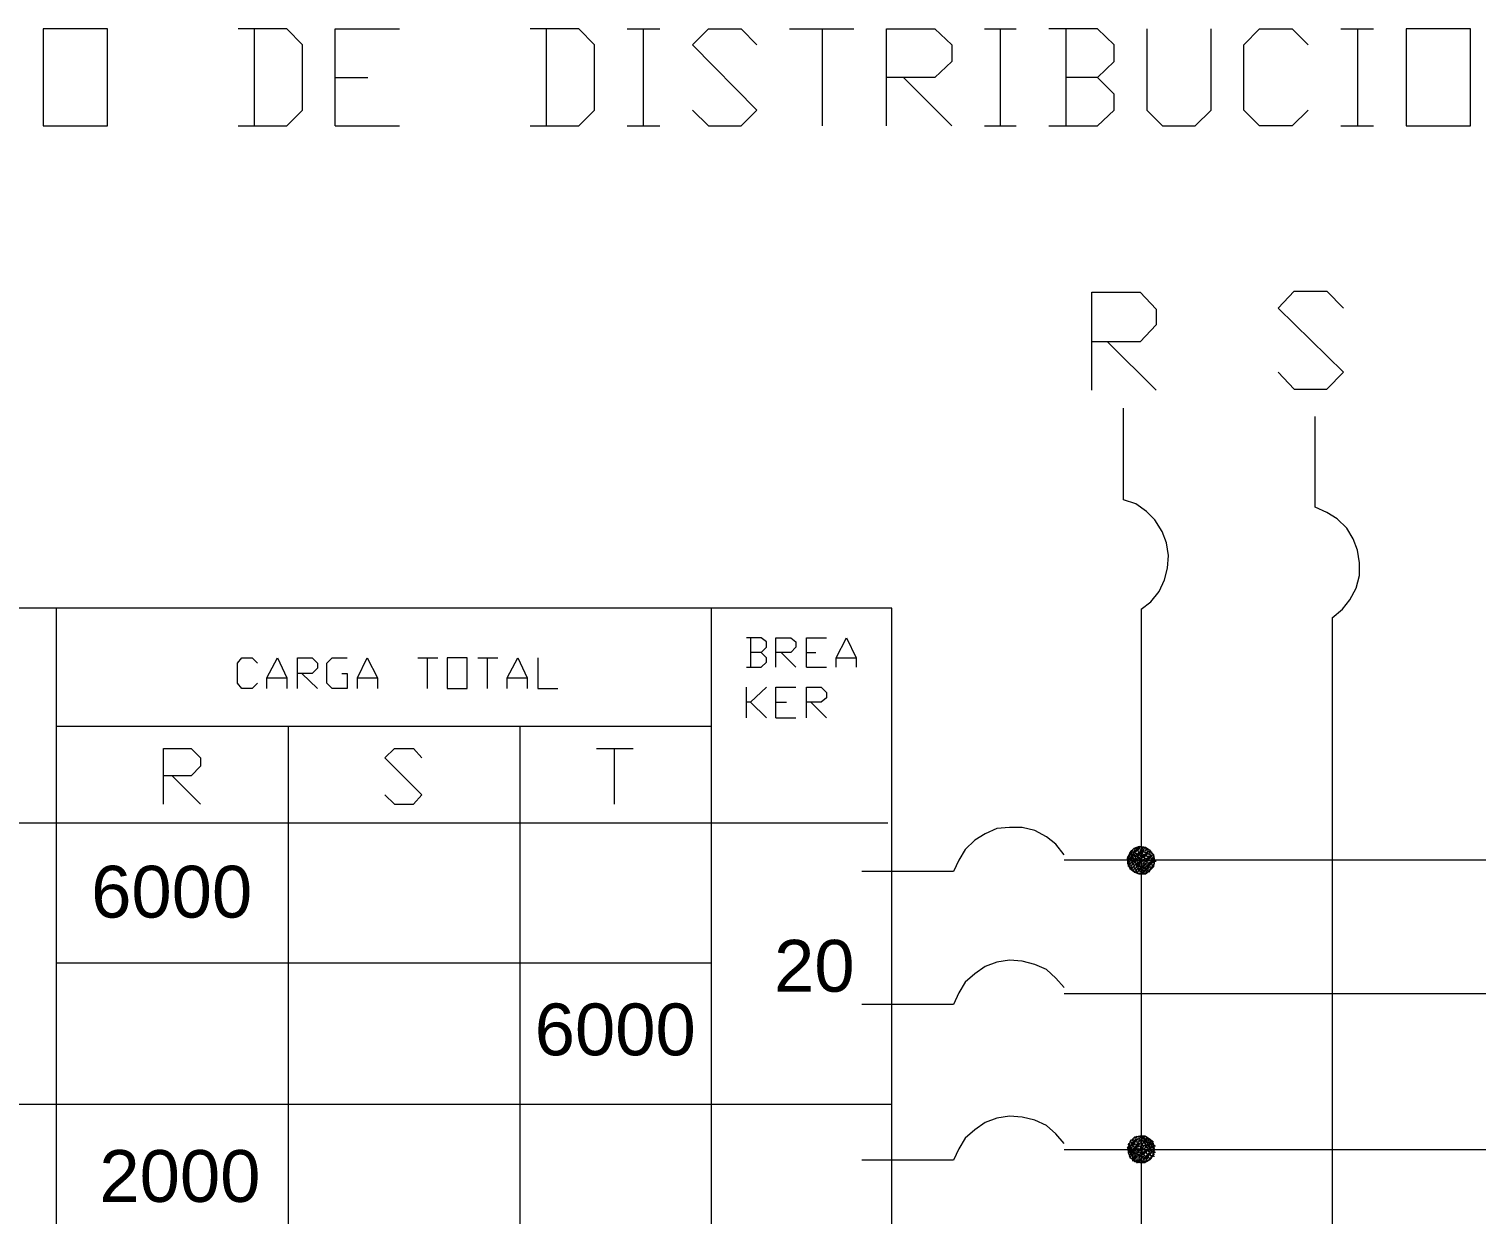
# Model space of a CAD drawing. Header units: metres. Extents: x 0 to 62.3, y -0.2 to 17.7.
# Drawn here: x 24.745 to 27.26, y 15.669 to 17.73 of the extents above; entities that cross this region are included whole.
import ezdxf

# ---------------------------------------------------------------- set-up
doc = ezdxf.new("R2010")
doc.units = ezdxf.units.M
doc.header["$LTSCALE"] = 0.5
doc.layers.add('TABLERO', color=7, linetype='Continuous')
doc.styles.get("Standard").update_dxf_attribs({"font": 'arial.ttf'})

msp = doc.modelspace()

# ---------------------------------------------------------------- linework, layer by layer
at = {"layer": 'TABLERO', "color": 7, "linetype": 'Continuous', "lineweight": 18, "true_color": 0x000007}
for p, q in [((25.1359, 17.7304), (25.1359, 17.5618)), ((25.6434, 17.7304), (25.6434, 17.5618)), ((25.7844, 17.7304), (25.8412, 17.7304)), ((25.8119, 17.7304), (25.8119, 17.5618)), ((26.0665, 17.7304), (26.1783, 17.7304)), ((26.1233, 17.7304), (26.1233, 17.5618)), ((26.4054, 17.7304), (26.4604, 17.7304)), ((26.4329, 17.7304), (26.4329, 17.5618)), ((26.5465, 17.7304), (26.5465, 17.5618)), ((27.0246, 17.7304), (27.0814, 17.7304)), ((27.0539, 17.7304), (27.0539, 17.5618)), ((25.277, 17.6461), (25.3338, 17.6461)), ((26.2644, 17.6461), (26.3487, 17.5618)), ((25.277, 17.5618), (25.3887, 17.5618)), ((25.7844, 17.5618), (25.8412, 17.5618)), ((26.4054, 17.5618), (26.4604, 17.5618)), ((27.0246, 17.5618), (27.0814, 17.5618)), ((26.6192, 17.1863), (26.7035, 17.102)), ((24.7918, 16.7228), (24.7918, 14.3908)), ((24.7918, 16.7228), (24.7918, 14.6363)), ((25.9301, 16.7228), (25.9301, 14.3908)), ((26.6778, 16.721), (26.6778, 14.497)), ((27.0094, 16.7063), (27.0094, 14.497)), ((25.9989, 16.6715), (25.9989, 16.6202)), ((25.4202, 16.6367), (25.455, 16.6367)), ((25.4367, 16.6367), (25.4367, 16.5836)), ((25.5246, 16.6367), (25.5594, 16.6367)), ((25.5411, 16.6367), (25.5411, 16.5836)), ((26.0521, 16.6459), (26.0777, 16.6202)), ((26.096, 16.6459), (26.1125, 16.6459)), ((26.1473, 16.6367), (26.1821, 16.6367)), ((25.1582, 16.6019), (25.193, 16.6019)), ((25.2187, 16.6092), (25.2462, 16.5836)), ((25.3158, 16.6019), (25.3506, 16.6019)), ((25.5759, 16.6019), (25.6107, 16.6019)), ((26.096, 16.6202), (26.1308, 16.6202)), ((25.9916, 16.5323), (25.9916, 16.5854)), ((25.9989, 16.5598), (26.0264, 16.5323)), ((26.0429, 16.5598), (26.0612, 16.5598)), ((26.1033, 16.5598), (26.1308, 16.5323)), ((26.0429, 16.5323), (26.0777, 16.5323)), ((24.7918, 16.5176), (25.9301, 16.5176)), ((25.1949, 16.5176), (25.1949, 14.3908)), ((25.5979, 16.5176), (25.5979, 14.3908)), ((25.9301, 16.5176), (25.9301, 14.3908)), ((25.7308, 16.4792), (25.7949, 16.4792)), ((25.7619, 16.4792), (25.7619, 16.3821)), ((24.9934, 16.4315), (25.0428, 16.3821)), ((26.2374, 16.3491), (23.0647, 16.3491)), ((26.6613, 16.2996), (26.6632, 16.3015)), ((26.6632, 16.2978), (26.6668, 16.2996)), ((26.665, 16.3033), (26.6668, 16.3051)), ((26.665, 16.2996), (26.6668, 16.3033)), ((26.6668, 16.3015), (26.6705, 16.3033)), ((26.6668, 16.2978), (26.6686, 16.3015)), ((26.6686, 16.3033), (26.6705, 16.307)), ((26.6686, 16.2996), (26.6723, 16.3015)), ((26.6705, 16.3051), (26.6741, 16.307)), ((26.6705, 16.3015), (26.6723, 16.3051)), ((26.6723, 16.3033), (26.676, 16.3051)), ((26.6723, 16.2996), (26.6741, 16.3015)), ((26.6723, 16.296), (26.6741, 16.2996)), ((26.6741, 16.3051), (26.676, 16.3088)), ((26.6741, 16.2978), (26.6778, 16.2996)), ((26.676, 16.3033), (26.6778, 16.3051)), ((26.676, 16.2996), (26.6778, 16.3033)), ((26.6778, 16.307), (26.6778, 16.3088)), ((26.6778, 16.307), (26.6796, 16.307)), ((26.6778, 16.3033), (26.6796, 16.3033)), ((26.6778, 16.3015), (26.6815, 16.3033)), ((26.6778, 16.2978), (26.6796, 16.3015)), ((26.6796, 16.3051), (26.6815, 16.307)), ((26.6796, 16.2996), (26.6833, 16.3015)), ((26.6796, 16.296), (26.6815, 16.2996)), ((26.6815, 16.3051), (26.6833, 16.307)), ((26.6815, 16.3015), (26.6833, 16.3051)), ((26.6833, 16.2978), (26.6851, 16.2996)), ((26.6851, 16.3051), (26.6851, 16.307)), ((26.6851, 16.3033), (26.687, 16.3051)), ((26.6851, 16.2978), (26.6888, 16.2996)), ((26.687, 16.3015), (26.6888, 16.3033)), ((26.6888, 16.3015), (26.6906, 16.3033)), ((26.6888, 16.2978), (26.6906, 16.3015)), ((26.6906, 16.2996), (26.6925, 16.2996)), ((26.6906, 16.296), (26.6943, 16.2996)), ((26.6925, 16.3015), (26.6925, 16.3033)), ((26.6925, 16.2996), (26.6943, 16.3015)), ((26.6943, 16.2978), (26.6961, 16.2996)), ((27.4362, 16.285), (26.5441, 16.285)), ((26.654, 16.2868), (26.654, 16.2886)), ((26.654, 16.2868), (26.6558, 16.2868)), ((26.654, 16.285), (26.6558, 16.285)), ((26.654, 16.2831), (26.6558, 16.285)), ((26.654, 16.2813), (26.6558, 16.2831)), ((26.654, 16.2795), (26.6558, 16.2795)), ((26.6558, 16.2941), (26.6577, 16.2941)), ((26.6558, 16.2905), (26.6577, 16.2923)), ((26.6558, 16.2886), (26.6577, 16.2886)), ((26.6558, 16.2868), (26.6577, 16.2886)), ((26.6558, 16.2813), (26.6595, 16.285)), ((26.6558, 16.2776), (26.6577, 16.2813)), ((26.6558, 16.2758), (26.6577, 16.2776)), ((26.6558, 16.274), (26.6558, 16.2758)), ((26.6577, 16.296), (26.6595, 16.2978)), ((26.6577, 16.2941), (26.6595, 16.2941)), ((26.6577, 16.2905), (26.6595, 16.2905)), ((26.6577, 16.285), (26.6595, 16.2868)), ((26.6577, 16.285), (26.6595, 16.285)), ((26.6577, 16.2795), (26.6613, 16.2813)), ((26.6577, 16.2758), (26.6595, 16.2795)), ((26.6577, 16.274), (26.6595, 16.2758)), ((26.6595, 16.2941), (26.6632, 16.296)), ((26.6595, 16.2923), (26.6613, 16.2923)), ((26.6595, 16.2905), (26.6613, 16.2923)), ((26.6595, 16.2831), (26.6613, 16.285)), ((26.6595, 16.2813), (26.6613, 16.2813)), ((26.6595, 16.2703), (26.6613, 16.274)), ((26.6613, 16.2941), (26.6632, 16.2941)), ((26.6613, 16.2886), (26.6632, 16.2905)), ((26.6613, 16.285), (26.6632, 16.285)), ((26.6613, 16.2831), (26.6632, 16.2831)), ((26.6613, 16.2776), (26.6632, 16.2795)), ((26.6613, 16.2722), (26.665, 16.274)), ((26.6632, 16.2941), (26.665, 16.2978)), ((26.6632, 16.2868), (26.665, 16.2886)), ((26.6632, 16.285), (26.665, 16.285)), ((26.6632, 16.2831), (26.6632, 16.285)), ((26.6632, 16.285), (26.665, 16.285)), ((26.6632, 16.2758), (26.665, 16.2776)), ((26.6632, 16.274), (26.665, 16.274)), ((26.665, 16.2923), (26.6668, 16.2941)), ((26.665, 16.2868), (26.6668, 16.2868)), ((26.665, 16.2813), (26.6668, 16.2831)), ((26.665, 16.2758), (26.6686, 16.2776)), ((26.665, 16.2722), (26.6668, 16.2758)), ((26.6668, 16.2905), (26.6705, 16.2923)), ((26.6668, 16.2868), (26.6686, 16.2905)), ((26.6668, 16.2886), (26.6686, 16.2886)), ((26.6668, 16.285), (26.6686, 16.285)), ((26.6668, 16.2795), (26.6686, 16.2813)), ((26.6668, 16.2776), (26.6686, 16.2776)), ((26.6686, 16.296), (26.6705, 16.2978)), ((26.6686, 16.285), (26.6705, 16.2868)), ((26.6686, 16.2795), (26.6705, 16.2795)), ((26.6686, 16.274), (26.6705, 16.2758)), ((26.6705, 16.2941), (26.6741, 16.296)), ((26.6705, 16.2905), (26.6723, 16.2941)), ((26.6705, 16.2831), (26.6723, 16.285)), ((26.6705, 16.2795), (26.6723, 16.2831)), ((26.6705, 16.2813), (26.6723, 16.2813)), ((26.6705, 16.2776), (26.6723, 16.2776)), ((26.6705, 16.2722), (26.6723, 16.274)), ((26.6723, 16.2923), (26.676, 16.2941)), ((26.6723, 16.2886), (26.6741, 16.2905)), ((26.6723, 16.285), (26.6741, 16.285)), ((26.6723, 16.2776), (26.6741, 16.2795)), ((26.6723, 16.2722), (26.676, 16.2758)), ((26.6741, 16.2941), (26.676, 16.2978)), ((26.6741, 16.2868), (26.6778, 16.2886)), ((26.6741, 16.285), (26.676, 16.2868)), ((26.6741, 16.285), (26.676, 16.285)), ((26.6741, 16.2831), (26.6741, 16.285)), ((26.6741, 16.2813), (26.676, 16.2813)), ((26.6741, 16.2758), (26.676, 16.2776)), ((26.6741, 16.274), (26.676, 16.274)), ((26.676, 16.296), (26.6778, 16.296)), ((26.676, 16.2923), (26.6778, 16.2941)), ((26.676, 16.285), (26.6778, 16.285)), ((26.676, 16.285), (26.6778, 16.285)), ((26.676, 16.2813), (26.6778, 16.2831)), ((26.676, 16.2722), (26.6778, 16.274)), ((26.6778, 16.2978), (26.6796, 16.2978)), ((26.6778, 16.296), (26.6796, 16.2978)), ((26.6778, 16.2941), (26.6796, 16.2941)), ((26.6778, 16.2923), (26.6796, 16.2923)), ((26.6778, 16.2905), (26.6815, 16.2923)), ((26.6778, 16.2868), (26.6796, 16.2905)), ((26.6778, 16.2868), (26.6796, 16.2868)), ((26.6778, 16.285), (26.6796, 16.2868)), ((26.6778, 16.2813), (26.6815, 16.285)), ((26.6778, 16.2831), (26.6796, 16.2831)), ((26.6778, 16.2795), (26.6796, 16.2813)), ((26.6778, 16.2758), (26.6796, 16.2795)), ((26.6778, 16.2776), (26.6796, 16.2776)), ((26.6778, 16.2758), (26.6796, 16.2758)), ((26.6778, 16.274), (26.6796, 16.2758)), ((26.6778, 16.274), (26.6796, 16.274)), ((26.6796, 16.2923), (26.6815, 16.296)), ((26.6796, 16.2886), (26.6833, 16.2905)), ((26.6796, 16.285), (26.6815, 16.2868)), ((26.6796, 16.285), (26.6815, 16.285)), ((26.6796, 16.2776), (26.6833, 16.2795)), ((26.6796, 16.274), (26.6815, 16.2758)), ((26.6815, 16.2941), (26.6851, 16.296)), ((26.6815, 16.2905), (26.6833, 16.2941)), ((26.6815, 16.285), (26.6851, 16.2886)), ((26.6815, 16.2831), (26.6833, 16.285)), ((26.6815, 16.2795), (26.6833, 16.2831)), ((26.6815, 16.2776), (26.6833, 16.2776)), ((26.6815, 16.2722), (26.6833, 16.274)), ((26.6833, 16.2923), (26.687, 16.2941)), ((26.6833, 16.2886), (26.6851, 16.2923)), ((26.6833, 16.285), (26.6851, 16.285)), ((26.6833, 16.2813), (26.687, 16.2831)), ((26.6833, 16.2776), (26.6851, 16.2795)), ((26.6851, 16.2941), (26.687, 16.2978)), ((26.6851, 16.2868), (26.6888, 16.2886)), ((26.6851, 16.285), (26.687, 16.2868)), ((26.6851, 16.2831), (26.6851, 16.285)), ((26.6851, 16.2758), (26.687, 16.2776)), ((26.6851, 16.2722), (26.687, 16.2758)), ((26.687, 16.296), (26.6906, 16.2978)), ((26.687, 16.2923), (26.6888, 16.296)), ((26.687, 16.2905), (26.6888, 16.2923)), ((26.687, 16.285), (26.6906, 16.2868)), ((26.687, 16.285), (26.6888, 16.285)), ((26.687, 16.2813), (26.6888, 16.285)), ((26.687, 16.274), (26.6906, 16.2758)), ((26.6888, 16.2905), (26.6925, 16.2923)), ((26.6888, 16.2868), (26.6906, 16.2905)), ((26.6888, 16.2831), (26.6925, 16.285)), ((26.6888, 16.2795), (26.6925, 16.2813)), ((26.6888, 16.2758), (26.6906, 16.2795)), ((26.6888, 16.274), (26.6906, 16.274)), ((26.6906, 16.2941), (26.6925, 16.296)), ((26.6906, 16.2886), (26.6943, 16.2905)), ((26.6906, 16.285), (26.6925, 16.2886)), ((26.6906, 16.2776), (26.6943, 16.2795)), ((26.6906, 16.274), (26.6925, 16.2776)), ((26.6925, 16.2941), (26.6961, 16.2978)), ((26.6925, 16.2905), (26.6943, 16.2941)), ((26.6925, 16.285), (26.6943, 16.285)), ((26.6925, 16.2831), (26.6943, 16.285)), ((26.6925, 16.2795), (26.6943, 16.2831)), ((26.6925, 16.2758), (26.6961, 16.2776)), ((26.6925, 16.2722), (26.6943, 16.274)), ((26.6943, 16.2923), (26.698, 16.2941)), ((26.6943, 16.2886), (26.6961, 16.2923)), ((26.6943, 16.2868), (26.6961, 16.2886)), ((26.6943, 16.285), (26.6961, 16.285)), ((26.6943, 16.2813), (26.698, 16.2831)), ((26.6943, 16.2776), (26.6961, 16.2813)), ((26.6961, 16.2941), (26.698, 16.296)), ((26.6961, 16.2868), (26.6998, 16.2905)), ((26.6961, 16.285), (26.698, 16.2868)), ((26.6961, 16.2831), (26.6961, 16.285)), ((26.6961, 16.2795), (26.6998, 16.2813)), ((26.6961, 16.2758), (26.6998, 16.2776)), ((26.6961, 16.2722), (26.698, 16.2758)), ((26.698, 16.2923), (26.6998, 16.2941)), ((26.698, 16.2905), (26.6998, 16.2923)), ((26.698, 16.285), (26.7016, 16.2868)), ((26.698, 16.285), (26.6998, 16.285)), ((26.698, 16.2813), (26.6998, 16.285)), ((26.6998, 16.2868), (26.6998, 16.2886)), ((26.6998, 16.2795), (26.7016, 16.2795)), ((26.6998, 16.2758), (26.6998, 16.2776)), ((26.7016, 16.2831), (26.7035, 16.2831)), ((26.3517, 16.2648), (26.1924, 16.2648)), ((26.6577, 16.2722), (26.6595, 16.2722)), ((26.6577, 16.2703), (26.6595, 16.2703)), ((26.6595, 16.2685), (26.6613, 16.2703)), ((26.6613, 16.2685), (26.6632, 16.2722)), ((26.6613, 16.2667), (26.6632, 16.2685)), ((26.6632, 16.2648), (26.665, 16.2667)), ((26.665, 16.2703), (26.6668, 16.2722)), ((26.665, 16.2648), (26.6686, 16.2667)), ((26.6668, 16.2685), (26.6686, 16.2703)), ((26.6668, 16.263), (26.6668, 16.2648)), ((26.6686, 16.2685), (26.6723, 16.2703)), ((26.6686, 16.2648), (26.6705, 16.2685)), ((26.6686, 16.263), (26.6705, 16.2648)), ((26.6705, 16.2703), (26.6723, 16.2703)), ((26.6705, 16.2612), (26.6723, 16.263)), ((26.6723, 16.2685), (26.6741, 16.2722)), ((26.6723, 16.2667), (26.6741, 16.2685)), ((26.6723, 16.2612), (26.676, 16.263)), ((26.6741, 16.2703), (26.676, 16.2703)), ((26.6741, 16.2648), (26.676, 16.2667)), ((26.676, 16.2703), (26.6778, 16.2722)), ((26.676, 16.2648), (26.6778, 16.2648)), ((26.676, 16.2612), (26.6778, 16.263)), ((26.676, 16.2612), (26.6778, 16.2612)), ((26.6778, 16.2722), (26.6796, 16.2722)), ((26.6778, 16.2685), (26.6796, 16.2703)), ((26.6778, 16.2667), (26.6796, 16.2667)), ((26.6778, 16.263), (26.6778, 16.2648)), ((26.6778, 16.263), (26.6796, 16.263)), ((26.6796, 16.2648), (26.6815, 16.2685)), ((26.6796, 16.263), (26.6815, 16.2648)), ((26.6815, 16.2703), (26.6833, 16.2703)), ((26.6815, 16.2667), (26.6833, 16.2667)), ((26.6815, 16.2612), (26.6833, 16.263)), ((26.6833, 16.2703), (26.687, 16.2722)), ((26.6833, 16.2685), (26.6851, 16.2685)), ((26.6833, 16.2667), (26.6851, 16.2685)), ((26.6851, 16.2703), (26.687, 16.2703)), ((26.6851, 16.2648), (26.687, 16.2667)), ((26.6851, 16.263), (26.687, 16.263)), ((26.687, 16.2703), (26.6888, 16.2722)), ((26.6888, 16.2685), (26.6906, 16.2703)), ((26.6888, 16.263), (26.6888, 16.2648)), ((26.6906, 16.2667), (26.6943, 16.2685)), ((26.6906, 16.2648), (26.6925, 16.2648)), ((26.6925, 16.2685), (26.6943, 16.2722)), ((26.6943, 16.2703), (26.698, 16.2722)), ((25.9301, 16.1054), (24.7918, 16.1054)), ((27.4362, 16.0523), (26.5441, 16.0523)), ((26.3517, 16.034), (26.1924, 16.034)), ((25.1103, 15.86), (23.0647, 15.86)), ((26.2446, 15.86), (24.7918, 15.86)), ((26.6587, 15.7954), (26.6605, 15.7991)), ((26.6605, 15.7936), (26.6642, 15.7954)), ((26.6623, 15.7991), (26.6642, 15.8009)), ((26.6623, 15.7973), (26.6642, 15.7991)), ((26.6642, 15.7973), (26.6678, 15.7991)), ((26.6642, 15.7936), (26.666, 15.7973)), ((26.666, 15.8009), (26.6678, 15.8028)), ((26.666, 15.7954), (26.6697, 15.7973)), ((26.666, 15.7918), (26.6678, 15.7954)), ((26.6678, 15.8009), (26.6715, 15.8046)), ((26.6678, 15.7973), (26.6697, 15.8009)), ((26.6697, 15.7991), (26.6733, 15.8009)), ((26.6697, 15.7954), (26.6715, 15.7991)), ((26.6697, 15.7936), (26.6715, 15.7954)), ((26.6715, 15.8028), (26.6733, 15.8046)), ((26.6715, 15.8009), (26.6733, 15.8009)), ((26.6733, 15.8028), (26.677, 15.8046)), ((26.6733, 15.7973), (26.6752, 15.7991)), ((26.6752, 15.7954), (26.677, 15.7973)), ((26.677, 15.8046), (26.6788, 15.8046)), ((26.677, 15.8009), (26.6788, 15.8028)), ((26.677, 15.8009), (26.6788, 15.8009)), ((26.677, 15.7954), (26.6806, 15.7973)), ((26.677, 15.7954), (26.6788, 15.7954)), ((26.677, 15.7936), (26.6788, 15.7954)), ((26.6788, 15.8046), (26.6806, 15.8046)), ((26.6788, 15.7991), (26.6806, 15.8009)), ((26.6788, 15.7973), (26.6806, 15.7973)), ((26.6806, 15.8046), (26.6825, 15.8046)), ((26.6806, 15.7991), (26.6843, 15.8028)), ((26.6806, 15.7936), (26.6825, 15.7954)), ((26.6825, 15.8028), (26.6843, 15.8046)), ((26.6825, 15.8009), (26.6843, 15.8009)), ((26.6825, 15.7973), (26.6843, 15.7973)), ((26.6843, 15.7973), (26.6861, 15.7991)), ((26.6861, 15.8028), (26.6861, 15.8046)), ((26.6861, 15.8009), (26.688, 15.8009)), ((26.6861, 15.7954), (26.688, 15.7973)), ((26.688, 15.8009), (26.6898, 15.8028)), ((26.688, 15.7918), (26.6916, 15.7954)), ((26.6898, 15.7991), (26.6916, 15.8009)), ((26.6898, 15.7973), (26.6916, 15.7973)), ((26.6916, 15.7973), (26.6935, 15.7991)), ((26.6916, 15.7936), (26.6935, 15.7954)), ((26.6935, 15.7991), (26.6953, 15.7991)), ((26.6935, 15.7973), (26.6953, 15.7973)), ((26.6953, 15.7973), (26.6971, 15.7973)), ((26.6971, 15.7954), (26.699, 15.7954)), ((27.4362, 15.7812), (26.5441, 15.7812)), ((26.6532, 15.7845), (26.655, 15.7863)), ((26.6532, 15.7826), (26.655, 15.7826)), ((26.655, 15.7881), (26.6568, 15.7881)), ((26.655, 15.7845), (26.6587, 15.7863)), ((26.655, 15.7808), (26.6568, 15.7826)), ((26.655, 15.7808), (26.6568, 15.7808)), ((26.655, 15.779), (26.6568, 15.7808)), ((26.655, 15.7771), (26.6568, 15.7771)), ((26.655, 15.7735), (26.6568, 15.7753)), ((26.6568, 15.79), (26.6587, 15.7918)), ((26.6568, 15.7863), (26.6587, 15.79)), ((26.6568, 15.7845), (26.6587, 15.7845)), ((26.6568, 15.779), (26.6587, 15.7808)), ((26.6568, 15.7771), (26.6587, 15.7771)), ((26.6568, 15.7735), (26.6587, 15.7735)), ((26.6568, 15.7716), (26.6587, 15.7716)), ((26.6587, 15.7881), (26.6623, 15.79)), ((26.6587, 15.7845), (26.6605, 15.7881)), ((26.6587, 15.7771), (26.6623, 15.779)), ((26.6587, 15.7753), (26.6605, 15.7753)), ((26.6587, 15.7735), (26.6605, 15.7753)), ((26.6605, 15.79), (26.6623, 15.7936)), ((26.6605, 15.7826), (26.6623, 15.7845)), ((26.6605, 15.7771), (26.6623, 15.7771)), ((26.6605, 15.7716), (26.6623, 15.7735)), ((26.6623, 15.7918), (26.666, 15.7936)), ((26.6623, 15.7881), (26.6642, 15.7918)), ((26.6623, 15.7808), (26.6623, 15.7826)), ((26.6623, 15.7808), (26.6642, 15.7808)), ((26.6623, 15.7771), (26.6642, 15.7808)), ((26.6623, 15.7698), (26.6642, 15.7716)), ((26.6642, 15.79), (26.6678, 15.7918)), ((26.6642, 15.7863), (26.666, 15.7881)), ((26.6642, 15.7826), (26.666, 15.7863)), ((26.6642, 15.7808), (26.666, 15.7826)), ((26.6642, 15.7753), (26.666, 15.7771)), ((26.666, 15.7845), (26.6697, 15.7863)), ((26.666, 15.7808), (26.6678, 15.7845)), ((26.666, 15.7808), (26.6678, 15.7808)), ((26.666, 15.7735), (26.6697, 15.7753)), ((26.666, 15.7698), (26.6678, 15.7735)), ((26.666, 15.7716), (26.6678, 15.7716)), ((26.6678, 15.79), (26.6715, 15.7918)), ((26.6678, 15.7863), (26.6697, 15.79)), ((26.6678, 15.7826), (26.6715, 15.7845)), ((26.6678, 15.779), (26.6697, 15.7808)), ((26.6697, 15.7881), (26.6733, 15.79)), ((26.6697, 15.7845), (26.6715, 15.7881)), ((26.6697, 15.7771), (26.6733, 15.779)), ((26.6697, 15.7735), (26.6715, 15.7771)), ((26.6715, 15.79), (26.6733, 15.7936)), ((26.6715, 15.7863), (26.6752, 15.7881)), ((26.6715, 15.7826), (26.6733, 15.7845)), ((26.6715, 15.779), (26.6733, 15.7808)), ((26.6715, 15.7753), (26.6752, 15.7771)), ((26.6715, 15.7716), (26.6733, 15.7735)), ((26.6733, 15.7918), (26.677, 15.7936)), ((26.6733, 15.7881), (26.6752, 15.7918)), ((26.6733, 15.7808), (26.6733, 15.7826)), ((26.6733, 15.7808), (26.6752, 15.7808)), ((26.6733, 15.7771), (26.6752, 15.7808)), ((26.6733, 15.7698), (26.677, 15.7716)), ((26.6752, 15.7863), (26.677, 15.7881)), ((26.6752, 15.7826), (26.677, 15.7863)), ((26.6752, 15.7808), (26.677, 15.7826)), ((26.6752, 15.779), (26.677, 15.7808)), ((26.6752, 15.7753), (26.677, 15.7771)), ((26.677, 15.7918), (26.677, 15.7936)), ((26.677, 15.79), (26.6788, 15.7918)), ((26.677, 15.79), (26.6788, 15.79)), ((26.677, 15.7863), (26.6788, 15.7863)), ((26.677, 15.7845), (26.6806, 15.7863)), ((26.677, 15.7845), (26.6788, 15.7845)), ((26.677, 15.7826), (26.6788, 15.7845)), ((26.677, 15.7808), (26.677, 15.7826)), ((26.677, 15.7808), (26.6788, 15.7808)), ((26.677, 15.7808), (26.6788, 15.7808)), ((26.677, 15.7771), (26.6788, 15.7771)), ((26.677, 15.7735), (26.6806, 15.7753)), ((26.677, 15.7735), (26.6788, 15.7735)), ((26.677, 15.7716), (26.6788, 15.7735)), ((26.677, 15.7698), (26.677, 15.7716)), ((26.6788, 15.7881), (26.6806, 15.79)), ((26.6788, 15.7826), (26.6825, 15.7845)), ((26.6788, 15.779), (26.6806, 15.7808)), ((26.6788, 15.7753), (26.6806, 15.779)), ((26.6788, 15.7716), (26.6825, 15.7735)), ((26.6806, 15.7881), (26.6843, 15.79)), ((26.6806, 15.7845), (26.6825, 15.7881)), ((26.6806, 15.7808), (26.6806, 15.7826)), ((26.6806, 15.7771), (26.6843, 15.779)), ((26.6806, 15.7735), (26.6825, 15.7771)), ((26.6825, 15.7918), (26.6843, 15.7936)), ((26.6825, 15.7808), (26.6843, 15.7808)), ((26.6825, 15.7753), (26.6861, 15.7771)), ((26.6825, 15.7716), (26.6843, 15.7753)), ((26.6843, 15.7881), (26.6861, 15.7918)), ((26.6843, 15.7863), (26.6861, 15.7881)), ((26.6843, 15.7808), (26.6843, 15.7826)), ((26.6843, 15.7808), (26.6861, 15.7808)), ((26.6843, 15.7771), (26.6861, 15.7808)), ((26.6843, 15.7698), (26.688, 15.7716)), ((26.6861, 15.7936), (26.688, 15.7936)), ((26.6861, 15.79), (26.688, 15.79)), ((26.6861, 15.7845), (26.688, 15.7863)), ((26.6861, 15.7808), (26.688, 15.7826)), ((26.6861, 15.779), (26.6898, 15.7808)), ((26.6861, 15.7753), (26.688, 15.779)), ((26.6861, 15.7735), (26.688, 15.7753)), ((26.688, 15.79), (26.6898, 15.7918)), ((26.688, 15.7808), (26.6898, 15.7845)), ((26.688, 15.7808), (26.6898, 15.7808)), ((26.688, 15.7735), (26.6916, 15.7753)), ((26.688, 15.7698), (26.6898, 15.7735)), ((26.6898, 15.7936), (26.6916, 15.7936)), ((26.6898, 15.7881), (26.6916, 15.79)), ((26.6898, 15.7826), (26.6916, 15.7826)), ((26.6898, 15.779), (26.6916, 15.7808)), ((26.6898, 15.7771), (26.6916, 15.779)), ((26.6898, 15.7716), (26.6935, 15.7735)), ((26.6898, 15.768), (26.6916, 15.7716)), ((26.6916, 15.7845), (26.6935, 15.7881)), ((26.6916, 15.7826), (26.6935, 15.7845)), ((26.6916, 15.7735), (26.6935, 15.7771)), ((26.6935, 15.7918), (26.6953, 15.7936)), ((26.6935, 15.79), (26.6953, 15.79)), ((26.6935, 15.7863), (26.6953, 15.7863)), ((26.6935, 15.7808), (26.6953, 15.7826)), ((26.6935, 15.7808), (26.6953, 15.7808)), ((26.6935, 15.7753), (26.6971, 15.7771)), ((26.6935, 15.7716), (26.6953, 15.7753)), ((26.6935, 15.7698), (26.6953, 15.7716)), ((26.6953, 15.79), (26.699, 15.7918)), ((26.6953, 15.7881), (26.6971, 15.7881)), ((26.6953, 15.7863), (26.6971, 15.7881)), ((26.6953, 15.7771), (26.6971, 15.7808)), ((26.6971, 15.79), (26.699, 15.79)), ((26.6971, 15.7845), (26.699, 15.7863)), ((26.6971, 15.779), (26.699, 15.779)), ((26.6971, 15.7753), (26.7008, 15.779)), ((26.6971, 15.7735), (26.699, 15.7753)), ((26.699, 15.79), (26.699, 15.7918)), ((26.699, 15.7826), (26.7008, 15.7845)), ((26.699, 15.7808), (26.7008, 15.7808)), ((26.699, 15.779), (26.7008, 15.7808)), ((26.7008, 15.7881), (26.7026, 15.7881)), ((26.7008, 15.7771), (26.7026, 15.7771)), ((26.3517, 15.7629), (26.1924, 15.7629)), ((26.6568, 15.768), (26.6587, 15.7698)), ((26.6587, 15.7661), (26.6605, 15.768)), ((26.6605, 15.7661), (26.6623, 15.7661)), ((26.6623, 15.768), (26.6642, 15.768)), ((26.6623, 15.7661), (26.6642, 15.768)), ((26.6623, 15.7625), (26.6642, 15.7625)), ((26.6642, 15.7698), (26.666, 15.7698)), ((26.6642, 15.7643), (26.666, 15.7661)), ((26.666, 15.768), (26.6678, 15.768)), ((26.666, 15.7625), (26.6678, 15.7643)), ((26.666, 15.7606), (26.6678, 15.7606)), ((26.6678, 15.768), (26.6697, 15.7698)), ((26.6678, 15.7625), (26.6697, 15.7625)), ((26.6697, 15.7661), (26.6715, 15.768)), ((26.6697, 15.7625), (26.6715, 15.7661)), ((26.6697, 15.7643), (26.6715, 15.7643)), ((26.6697, 15.7606), (26.6715, 15.7606)), ((26.6697, 15.7588), (26.6715, 15.7588)), ((26.6715, 15.7606), (26.6733, 15.7625)), ((26.6733, 15.7661), (26.6752, 15.7698)), ((26.6733, 15.768), (26.6752, 15.768)), ((26.6733, 15.7643), (26.6752, 15.7643)), ((26.6733, 15.7588), (26.6752, 15.7606)), ((26.6752, 15.768), (26.677, 15.7698)), ((26.6752, 15.7643), (26.677, 15.7661)), ((26.6752, 15.7588), (26.677, 15.7588)), ((26.677, 15.7698), (26.6788, 15.7698)), ((26.677, 15.7625), (26.6788, 15.7643)), ((26.677, 15.7625), (26.6788, 15.7625)), ((26.677, 15.7606), (26.6788, 15.7625)), ((26.677, 15.7606), (26.6788, 15.7606)), ((26.677, 15.7588), (26.677, 15.7606)), ((26.677, 15.7588), (26.6788, 15.7588)), ((26.6788, 15.768), (26.6806, 15.7698)), ((26.6788, 15.7606), (26.6825, 15.7625)), ((26.6788, 15.7588), (26.6806, 15.7588)), ((26.6806, 15.7661), (26.6843, 15.768)), ((26.6806, 15.7625), (26.6825, 15.7661)), ((26.6806, 15.7606), (26.6825, 15.7606)), ((26.6825, 15.7643), (26.6861, 15.7661)), ((26.6825, 15.7606), (26.6843, 15.7625)), ((26.6843, 15.7661), (26.6861, 15.7698)), ((26.6843, 15.7588), (26.6861, 15.7606)), ((26.6861, 15.768), (26.6898, 15.7698)), ((26.6861, 15.7643), (26.688, 15.768)), ((26.688, 15.7661), (26.6916, 15.768)), ((26.688, 15.7625), (26.6916, 15.7643)), ((26.688, 15.7606), (26.6898, 15.7625)), ((26.6916, 15.7661), (26.6953, 15.768)), ((26.6916, 15.7625), (26.6935, 15.7661)), ((26.6953, 15.7661), (26.6971, 15.7698)), ((26.699, 15.7698), (26.7008, 15.7698))]:
    msp.add_line(p, q, dxfattribs=at)
for points in [[(24.7695, 17.5618), (24.8813, 17.5618), (24.8813, 17.7304), (24.7695, 17.7304)], [(27.1382, 17.5618), (27.25, 17.5618), (27.25, 17.7304), (27.1382, 17.7304)], [(23.0647, 14.3908), (26.2446, 14.3908), (26.2446, 16.7228), (23.0647, 16.7228)], [(25.4715, 16.5836), (25.5063, 16.5836), (25.5063, 16.6367), (25.4715, 16.6367)], [(26.7016, 16.285), (26.6998, 16.2941), (26.6925, 16.3015), (26.6851, 16.307), (26.6741, 16.3088), (26.665, 16.3051), (26.6577, 16.2978), (26.654, 16.2886), (26.654, 16.2795), (26.6577, 16.2703), (26.665, 16.2648), (26.6741, 16.2612), (26.6851, 16.2612), (26.6925, 16.2667), (26.6998, 16.274)], [(26.7008, 15.7808), (26.699, 15.7918), (26.6935, 15.7991), (26.6843, 15.8046), (26.6752, 15.8046), (26.666, 15.8028), (26.6587, 15.7954), (26.655, 15.7863), (26.655, 15.7771), (26.6587, 15.768), (26.666, 15.7606), (26.6752, 15.7588), (26.6843, 15.7588), (26.6935, 15.7643), (26.699, 15.7716)]]:
    msp.add_lwpolyline(points, close=True, dxfattribs=at)
for points in [[(25.1085, 17.5618), (25.1927, 17.5618), (25.2202, 17.5893), (25.2202, 17.7029), (25.1927, 17.7304), (25.1085, 17.7304)], [(25.277, 17.5618), (25.277, 17.7304), (25.3887, 17.7304)], [(25.6159, 17.5618), (25.7002, 17.5618), (25.7276, 17.5893), (25.7276, 17.7029), (25.7002, 17.7304), (25.6159, 17.7304)], [(25.898, 17.5893), (25.9255, 17.5618), (25.9823, 17.5618), (26.0098, 17.5893), (25.898, 17.7029), (25.9255, 17.7304), (25.9823, 17.7304), (26.0098, 17.7029)], [(26.2351, 17.5618), (26.2351, 17.7304), (26.3193, 17.7304), (26.3487, 17.7029), (26.3487, 17.6736), (26.3193, 17.6461), (26.2351, 17.6461)], [(26.6015, 17.6461), (26.6308, 17.6736), (26.6308, 17.7029), (26.6015, 17.7304), (26.5172, 17.7304)], [(26.6876, 17.7304), (26.6876, 17.5893), (26.715, 17.5618), (26.7718, 17.5618), (26.7993, 17.5893), (26.7993, 17.7304)], [(26.9678, 17.5893), (26.9404, 17.5618), (26.8836, 17.5618), (26.8561, 17.5893), (26.8561, 17.7029), (26.8836, 17.7304), (26.9404, 17.7304), (26.9678, 17.7029)], [(26.5172, 17.5618), (26.6015, 17.5618), (26.6308, 17.5893), (26.6308, 17.6168), (26.6015, 17.6461), (26.5465, 17.6461)], [(26.5917, 17.102), (26.5917, 17.2724), (26.676, 17.2724), (26.7035, 17.2431), (26.7035, 17.2156), (26.676, 17.1863), (26.5917, 17.1863)], [(26.916, 17.1332), (26.9434, 17.1038), (27.0002, 17.1038), (27.0295, 17.1332), (26.916, 17.2449), (26.9434, 17.2742), (27.0002, 17.2742), (27.0295, 17.2449)], [(26.6778, 16.721), (26.6943, 16.7338), (26.709, 16.7521), (26.7181, 16.7723), (26.7236, 16.7924), (26.7254, 16.8144), (26.7218, 16.8364), (26.7144, 16.8565), (26.7016, 16.8767), (26.687, 16.8913), (26.6686, 16.9042), (26.6467, 16.9115), (26.6467, 17.0709)], [(27.0094, 16.7063), (27.0277, 16.721), (27.0405, 16.7375), (27.0515, 16.7576), (27.057, 16.7796), (27.057, 16.8016), (27.0534, 16.8236), (27.046, 16.8437), (27.035, 16.862), (27.0185, 16.8785), (27.0002, 16.8895), (26.9801, 16.8987), (26.9801, 17.0562)], [(26.0172, 16.6459), (26.0264, 16.655), (26.0264, 16.6642), (26.0172, 16.6715), (25.9916, 16.6715)], [(26.0429, 16.6202), (26.0429, 16.6715), (26.0685, 16.6715), (26.0777, 16.6642), (26.0777, 16.655), (26.0685, 16.6459), (26.0429, 16.6459)], [(26.096, 16.6202), (26.096, 16.6715), (26.1308, 16.6715)], [(26.1473, 16.6202), (26.1473, 16.6367), (26.1656, 16.6715), (26.1821, 16.6367), (26.1821, 16.6202)], [(25.1417, 16.5927), (25.1326, 16.5836), (25.1143, 16.5836), (25.1069, 16.5927), (25.1069, 16.6275), (25.1143, 16.6367), (25.1326, 16.6367), (25.1417, 16.6275)], [(25.1582, 16.5836), (25.1582, 16.6019), (25.1765, 16.6367), (25.193, 16.6019), (25.193, 16.5836)], [(25.2114, 16.5836), (25.2114, 16.6367), (25.237, 16.6367), (25.2462, 16.6275), (25.2462, 16.6184), (25.237, 16.6092), (25.2114, 16.6092)], [(25.2883, 16.6092), (25.2974, 16.6092), (25.2974, 16.5836), (25.2718, 16.5836), (25.2626, 16.5927), (25.2626, 16.6275), (25.2718, 16.6367), (25.2974, 16.6367)], [(25.3158, 16.5836), (25.3158, 16.6019), (25.3323, 16.6367), (25.3506, 16.6019), (25.3506, 16.5836)], [(25.5759, 16.5836), (25.5759, 16.6019), (25.5942, 16.6367), (25.6107, 16.6019), (25.6107, 16.5836)], [(25.629, 16.6367), (25.629, 16.5836), (25.6638, 16.5836)], [(25.9916, 16.6202), (26.0172, 16.6202), (26.0264, 16.6294), (26.0264, 16.6367), (26.0172, 16.6459), (25.9989, 16.6459)], [(26.0264, 16.5854), (25.9989, 16.5598), (25.9916, 16.5598)], [(26.0429, 16.5323), (26.0429, 16.5854), (26.0777, 16.5854)], [(26.096, 16.5323), (26.096, 16.5854), (26.1217, 16.5854), (26.1308, 16.5763), (26.1308, 16.5671), (26.1217, 16.5598), (26.096, 16.5598)], [(24.9787, 16.3821), (24.9787, 16.4792), (25.0263, 16.4792), (25.0428, 16.4627), (25.0428, 16.448), (25.0263, 16.4315), (24.9787, 16.4315)], [(25.3634, 16.3986), (25.3799, 16.3821), (25.4129, 16.3821), (25.4275, 16.3986), (25.3634, 16.4627), (25.3799, 16.4792), (25.4129, 16.4792), (25.4275, 16.4627)], [(26.5441, 16.2941), (26.5294, 16.3125), (26.5129, 16.3253), (26.4928, 16.3363), (26.4708, 16.3418), (26.4488, 16.3418), (26.4268, 16.3399), (26.4067, 16.3308), (26.3884, 16.3198), (26.3719, 16.3033), (26.3609, 16.285), (26.3517, 16.2648)], [(26.654, 16.2905), (26.6558, 16.2923), (26.6595, 16.296), (26.6632, 16.2996)], [(26.6577, 16.2978), (26.6613, 16.3015), (26.6632, 16.3033)], [(26.6778, 16.3051), (26.6796, 16.307), (26.6815, 16.3088)], [(26.6833, 16.2996), (26.687, 16.3033), (26.6888, 16.3051)], [(26.6558, 16.285), (26.6577, 16.2868), (26.6613, 16.2905), (26.665, 16.2941), (26.6686, 16.2978)], [(26.6595, 16.285), (26.6632, 16.2886), (26.6668, 16.2923), (26.6705, 16.296)], [(26.6595, 16.274), (26.6632, 16.2776), (26.6668, 16.2813), (26.6705, 16.285)], [(26.6613, 16.2795), (26.665, 16.2831), (26.665, 16.285)], [(26.6632, 16.2667), (26.6668, 16.2703), (26.6705, 16.274), (26.6741, 16.2776), (26.6778, 16.2813)], [(26.665, 16.285), (26.6686, 16.2868), (26.6723, 16.2905)], [(26.6686, 16.2758), (26.6723, 16.2795), (26.676, 16.2831)], [(26.6705, 16.285), (26.6741, 16.2886), (26.6778, 16.2923)], [(26.6778, 16.2703), (26.6815, 16.274), (26.6851, 16.2776), (26.6888, 16.2813)], [(26.6796, 16.2612), (26.6815, 16.263), (26.6851, 16.2667), (26.6888, 16.2703), (26.6925, 16.274)], [(26.6686, 16.263), (26.6705, 16.263), (26.6741, 16.2667), (26.6778, 16.2703)], [(26.6778, 16.2648), (26.6796, 16.2685), (26.6833, 16.2722)], [(26.6851, 16.2612), (26.687, 16.2648), (26.6906, 16.2685)], [(26.5441, 16.0633), (26.5294, 16.0798), (26.5129, 16.0945), (26.4928, 16.1036), (26.4708, 16.1091), (26.4488, 16.1109), (26.4268, 16.1073), (26.4067, 16.1), (26.3884, 16.0871), (26.3719, 16.0725), (26.3609, 16.0542), (26.3517, 16.034)], [(26.5441, 15.7922), (26.5294, 15.8087), (26.5129, 15.8233), (26.4928, 15.8325), (26.4708, 15.838), (26.4488, 15.8398), (26.4268, 15.8362), (26.4067, 15.8288), (26.3884, 15.816), (26.3719, 15.8014), (26.3609, 15.783), (26.3517, 15.7629)], [(26.655, 15.79), (26.6568, 15.7918), (26.6605, 15.7954)], [(26.6715, 15.7936), (26.6752, 15.7973), (26.677, 15.7991)], [(26.6733, 15.7991), (26.677, 15.8028), (26.677, 15.8046)], [(26.677, 15.7991), (26.6788, 15.8009), (26.6825, 15.8046)], [(26.677, 15.7881), (26.6788, 15.79), (26.6825, 15.7936), (26.6861, 15.7973), (26.6898, 15.8009)], [(26.6806, 15.7954), (26.6843, 15.7991), (26.688, 15.8028)], [(26.6825, 15.7826), (26.6861, 15.7863), (26.6898, 15.79), (26.6935, 15.7936), (26.6953, 15.7954)], [(26.6843, 15.7918), (26.688, 15.7954), (26.6916, 15.7991)], [(26.655, 15.7753), (26.6587, 15.779), (26.6623, 15.7808)], [(26.6568, 15.7808), (26.6605, 15.7845), (26.6642, 15.7881)], [(26.6568, 15.7698), (26.6605, 15.7735), (26.6642, 15.7771), (26.6678, 15.7808)], [(26.6587, 15.768), (26.6623, 15.7716), (26.666, 15.7753), (26.6697, 15.779)], [(26.6623, 15.7643), (26.6642, 15.7661), (26.6678, 15.7698), (26.6715, 15.7735)], [(26.6642, 15.7625), (26.666, 15.7643), (26.6697, 15.768), (26.6733, 15.7716), (26.677, 15.7753)], [(26.677, 15.7643), (26.6806, 15.768), (26.6843, 15.7716)], [(26.688, 15.7845), (26.6916, 15.7881), (26.6953, 15.7918), (26.6971, 15.7936)], [(26.6916, 15.7808), (26.6935, 15.7826), (26.6971, 15.7863), (26.7008, 15.79)], [(26.6916, 15.7771), (26.6953, 15.7808), (26.6971, 15.7808)], [(26.6953, 15.7698), (26.699, 15.7735), (26.7008, 15.7735)], [(26.6971, 15.7808), (26.699, 15.7845), (26.7008, 15.7863)], [(26.6678, 15.7606), (26.6715, 15.7625), (26.6752, 15.7661)], [(26.6715, 15.7588), (26.6733, 15.7606), (26.677, 15.7643)], [(26.6825, 15.7588), (26.6843, 15.7606), (26.688, 15.7643)]]:
    msp.add_lwpolyline(points, dxfattribs=at)

# ---------------------------------------------------------------- texts
at = {"layer": 'TABLERO', "char_height": 0.0901, "attachment_point": 1}
for s, insert in [('6000', (24.8527, 16.275)), ('20', (26.0396, 16.1461)), ('6000', (25.6236, 16.0355)), ('2000', (24.867, 15.7806))]:
    msp.add_mtext_dynamic_manual_height_columns(s, width=0.090104, gutter_width=0.4505, heights=[0], dxfattribs=dict(at, insert=insert))

doc.saveas('drawing.dxf')
